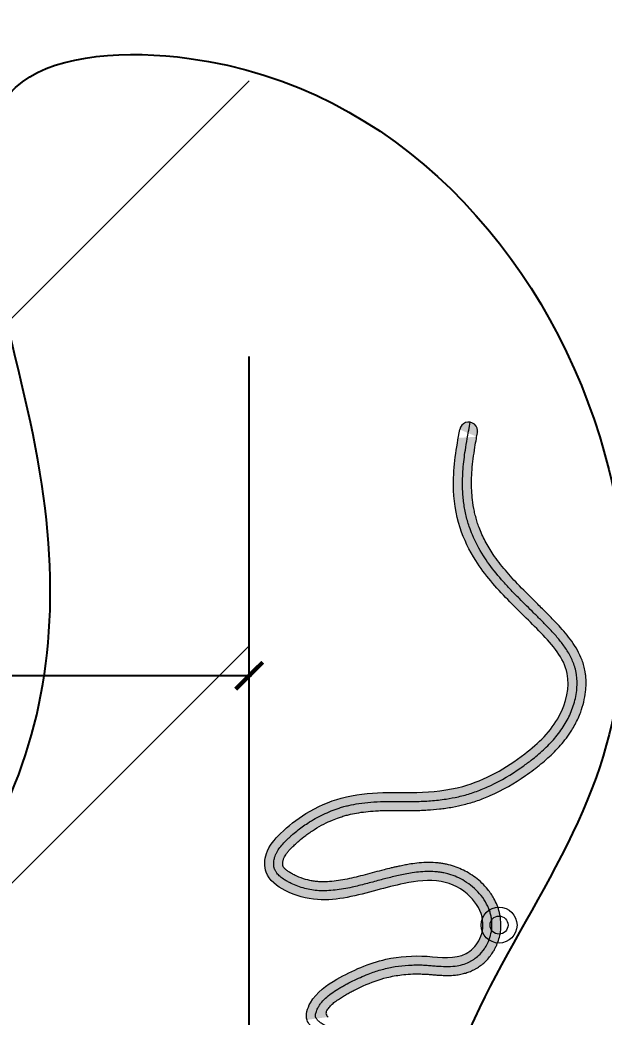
# Model space of a CAD drawing. Header units: millimetres. Extents: x 1464389 to 1998638, y -29162 to 256806.
# Drawn here: x 1719211 to 1719860, y 204309 to 205418 of the extents above; entities that cross this region are included whole.
import ezdxf

# ---------------------------------------------------------------- set-up
doc = ezdxf.new("R2010")
doc.units = ezdxf.units.MM
doc.header["$LTSCALE"] = 15
doc.header["$PDMODE"] = 35
doc.linetypes.add('HIDDEN', pattern=[9.525, 6.35, -3.175])
doc.layers.get('0').update_dxf_attribs({"lineweight": 5})
doc.layers.add('COLUMN', color=14, linetype='Continuous')
doc.layers.add('S-beamline-7', color=8, linetype='HIDDEN')
doc.layers.add('Furnitures', color=7, linetype='Continuous', lineweight=25, true_color=0x753b00)
doc.layers.add('Hatch', color=252, linetype='Continuous', lineweight=15)
doc.styles.add('ARIAL', font='arial.ttf')
doc.dimstyles.new('SC-25', dxfattribs={"dimtxt": 60, "dimasz": 30, "dimexe": 0, "dimexo": 0, "dimgap": 25, "dimtad": 0, "dimdec": 0, "dimzin": 0, "dimdsep": 46, "dimtxsty": 'ARIAL', "dimblk": 'ARCHTICK', "dimcen": 0.09, "dimdle": 3, "dimclrd": 251, "dimclre": 251, "dimclrt": 1, "dimadec": 0, "dimazin": 0, "dimtfac": 1, "dimtdec": 0, "dimtofl": 0, "dimtmove": 0, "dimatfit": 2, "dimfxl": 100, "dimtolj": 1, "dimtzin": 0, "dimarcsym": 0})

# ---------------------------------------------------------------- blocks, each defined once
blk = doc.blocks.new('3rd floor beam')
at = {"layer": 'S-beamline-7', "color": 9, "ltscale": 10, "true_color": 0xc7c8ca}
blk.add_lwpolyline([(2193934.3, 738497.1), (2193934.3, 747960.7)], dxfattribs=at)
blk = doc.blocks.new('_ArchTick')
at = {"color": 0, "linetype": 'ByBlock', "const_width": 0.15}
blk.add_lwpolyline([(-0.5, -0.5), (0.5, 0.5)], dxfattribs=at)
blk = doc.blocks.new('*D1187')
at = {"color": 251, "lineweight": -2, "ltscale": 0.25, "transparency": 16777216}
for p, q in [((1718696.9, 204688.4), (1718991.4, 204688.4)), ((1719468.3, 204688.4), (1719173.9, 204688.4))]:
    blk.add_line(p, q, dxfattribs=at)
at = {"layer": 'Defpoints', "color": 0, "ltscale": 0.25, "transparency": 16777216}
for p in [(1718699.9, 204688.4), (1719465.3, 204688.4), (1719465.3, 204688.4)]:
    blk.add_point(p, dxfattribs=at)
at = {"color": 251, "lineweight": -2, "ltscale": 0.25, "transparency": 16777216, "xscale": 30, "yscale": 30, "zscale": 30, "rotation": 180}
blk.add_blockref('_ArchTick', (1718699.9, 204688.4), dxfattribs=at)
at = {"color": 251, "lineweight": -2, "ltscale": 0.25, "transparency": 16777216, "xscale": 30, "yscale": 30, "zscale": 30}
blk.add_blockref('_ArchTick', (1719465.3, 204688.4), dxfattribs=at)
at = {"color": 1, "ltscale": 0.25, "transparency": 16777216, "insert": (1719082.6, 204688.4), "char_height": 60, "attachment_point": 5, "style": 'ARIAL'}
blk.add_mtext('\\A1;765', dxfattribs=at)

msp = doc.modelspace()

# ---------------------------------------------------------------- hatches: boundary and pattern name
at = {"true_color": 0x636466}
h = msp.add_hatch(dxfattribs=at)
h.set_pattern_fill('ANSI31', color=251, scale=140)
h.set_pattern_definition([(45, (845976.2, -70323.26), (-314.30896, 314.30896), [])])
h.paths.add_polyline_path([(1717934.5, 203133.9), (1719465.3, 203133.9), (1719465.3, 209351.7), (1717934.5, 209351.7)])
h.paths.add_polyline_path([(1722374.3, 209351.7), (1720065.3, 209351.7), (1720065.3, 203133.9), (1722374.3, 203133.9)])
h = msp.add_hatch(color=30)
h.dxf.hatch_style = 1
h.set_gradient(color1=(242, 103, 34), color2=(255, 255, 0), name='INVCYLINDER')
edge = h.paths.add_edge_path()
edge.add_spline(control_points=[(1719699.5, 204962.3), (1719695.7, 204942), (1719689.7, 204905.4), (1719696.9, 204854.7), (1719718.3, 204810.9), (1719751.5, 204773.1), (1719790, 204737), (1719826.8, 204695), (1719812.7, 204637.6), (1719767.9, 204595.2), (1719712.4, 204563.4), (1719656.2, 204557.7), (1719611.1, 204559.2), (1719568.4, 204555), (1719529.5, 204537.5), (1719501.6, 204515.8), (1719482.8, 204493.9), (1719481.3, 204465.3), (1719507.5, 204445.9), (1719550.7, 204434.4), (1719596.1, 204446.9), (1719640.5, 204458.6), (1719677.7, 204463.8), (1719711.5, 204446.6), (1719727.9, 204419.1), (1719723.2, 204393.4), (1719701.2, 204371.4), (1719661.6, 204378.2), (1719612.9, 204374.9), (1719567.9, 204355.4), (1719540.6, 204336.7), (1719533.7, 204324.8)], knot_values=[687.003104, 687.003104, 687.003104, 687.003104, 749.051582, 797.429048, 837.730144, 893.818332, 946.145025, 999.79306, 1047.811707, 1104.933694, 1182.648699, 1234.29397, 1271.967944, 1318.581162, 1361.506881, 1397.531522, 1424.798607, 1445.520522, 1474.909615, 1512.276631, 1578.931822, 1610.142361, 1651.519542, 1687.853357, 1717.227711, 1740.938104, 1760.782904, 1803.903539, 1850.022716, 1908.846369, 1947.922346, 1947.922346, 1947.922346, 1947.922346], degree=3, periodic=0)
edge.add_line((1719533.7, 204324.8), (1719551.5, 204315.7))
edge.add_spline(control_points=[(1719551.5, 204315.7), (1719551.7, 204316), (1719551.8, 204316.2), (1719552.4, 204317.1), (1719552.9, 204317.7), (1719554.3, 204319.6), (1719555.4, 204320.8), (1719557.8, 204323.2), (1719559.2, 204324.4), (1719562.3, 204326.8), (1719564, 204327.9), (1719567.2, 204330), (1719568.6, 204330.9), (1719571.5, 204332.7), (1719573, 204333.5), (1719575.9, 204335.2), (1719577.3, 204336), (1719580.3, 204337.5), (1719581.7, 204338.3), (1719586.2, 204340.6), (1719589.1, 204342), (1719600.9, 204347.3), (1719609.7, 204350.4), (1719621.2, 204353.3), (1719623.9, 204353.9), (1719629.3, 204354.9), (1719632, 204355.3), (1719641.3, 204356.4), (1719648, 204356.8), (1719656.8, 204356.6), (1719658.5, 204356.5), (1719661.6, 204356.4), (1719662.9, 204356.3), (1719665.6, 204356.1), (1719667, 204356), (1719670, 204355.7), (1719671.5, 204355.6), (1719674.5, 204355.4), (1719676.1, 204355.3), (1719680, 204355.1), (1719682.3, 204355), (1719687.1, 204355), (1719689.6, 204355), (1719693.9, 204355.3), (1719695.8, 204355.5), (1719699.6, 204356.1), (1719701.6, 204356.5), (1719705.2, 204357.4), (1719706.9, 204357.9), (1719710.4, 204359.1), (1719712.1, 204359.8), (1719714.7, 204361.1), (1719715.5, 204361.5), (1719717.3, 204362.5), (1719718.2, 204363), (1719719.9, 204364.1), (1719720.7, 204364.6), (1719723.1, 204366.3), (1719724.6, 204367.5), (1719727.7, 204370.2), (1719729.2, 204371.7), (1719732, 204374.8), (1719733.3, 204376.5), (1719735.4, 204379.5), (1719736.3, 204380.7), (1719737.7, 204383.1), (1719738.3, 204384.2), (1719739.5, 204386.5), (1719740, 204387.6), (1719741.5, 204391), (1719742.3, 204393.3), (1719743.7, 204398), (1719744.2, 204400.4), (1719745.3, 204407.7), (1719745.4, 204412.6), (1719744.8, 204418.8), (1719744.6, 204420.1), (1719744.1, 204422.7), (1719743.9, 204423.9), (1719742.9, 204427.9), (1719742, 204430.6), (1719739.9, 204435.8), (1719738.7, 204438.2), (1719735.4, 204444.1), (1719733.1, 204447.5), (1719728.6, 204453.1), (1719726.4, 204455.4), (1719721.8, 204459.9), (1719719.4, 204461.9), (1719714.4, 204465.7), (1719711.8, 204467.4), (1719704.2, 204471.9), (1719699, 204474.3), (1719690.6, 204477.2), (1719687.7, 204478), (1719683.3, 204478.9), (1719681.9, 204479.2), (1719679.2, 204479.7), (1719677.8, 204479.8), (1719675.1, 204480.2), (1719673.8, 204480.3), (1719668.9, 204480.6), (1719665.3, 204480.7), (1719658.5, 204480.5), (1719655.1, 204480.2), (1719648.8, 204479.5), (1719645.9, 204479.1), (1719641.2, 204478.3), (1719639.4, 204478), (1719635.6, 204477.2), (1719633.6, 204476.8), (1719630.2, 204476.1), (1719628.8, 204475.8), (1719626.1, 204475.2), (1719624.7, 204474.9), (1719620.6, 204473.9), (1719618, 204473.2), (1719611.7, 204471.6), (1719608.2, 204470.7), (1719601.2, 204468.9), (1719597.7, 204467.9), (1719590.9, 204466.1), (1719587.5, 204465.2), (1719580.8, 204463.6), (1719577.5, 204462.8), (1719571, 204461.5), (1719567.8, 204460.9), (1719561.3, 204459.9), (1719558, 204459.6), (1719551.6, 204459.1), (1719548.5, 204459), (1719543.8, 204459.2), (1719542.1, 204459.3), (1719538.7, 204459.6), (1719537, 204459.9), (1719533.7, 204460.4), (1719532.1, 204460.8), (1719527.2, 204462), (1719523.9, 204463.1), (1719519.6, 204464.8), (1719518.5, 204465.3), (1719516.7, 204466.1), (1719516, 204466.5), (1719514.6, 204467.2), (1719514, 204467.6), (1719512, 204468.7), (1719510.7, 204469.4), (1719508.4, 204470.9), (1719507.4, 204471.7), (1719506.1, 204472.8), (1719505.7, 204473.1), (1719504.9, 204473.9), (1719504.6, 204474.2), (1719503.8, 204475.1), (1719503.5, 204475.6), (1719503.2, 204476.1), (1719503.1, 204476.2), (1719503.1, 204476.4), (1719503, 204476.5), (1719503, 204476.6), (1719503, 204476.7), (1719502.9, 204476.8), (1719502.9, 204476.8), (1719502.9, 204477), (1719502.9, 204477), (1719502.8, 204477.2), (1719502.8, 204477.4), (1719502.7, 204477.9), (1719502.7, 204478.3), (1719502.6, 204479.1), (1719502.6, 204479.5), (1719502.7, 204480.4), (1719502.7, 204480.8), (1719502.8, 204481.6), (1719502.9, 204482), (1719503.1, 204482.9), (1719503.2, 204483.4), (1719503.6, 204484.4), (1719503.7, 204484.8), (1719504.1, 204485.8), (1719504.4, 204486.3), (1719505, 204487.6), (1719505.5, 204488.4), (1719506.6, 204490), (1719507.2, 204490.9), (1719508.6, 204492.7), (1719509.4, 204493.6), (1719511.1, 204495.5), (1719512.1, 204496.5), (1719513.7, 204498.1), (1719514.3, 204498.7), (1719515.5, 204499.9), (1719516.1, 204500.5), (1719518, 204502.2), (1719519.2, 204503.3), (1719523, 204506.6), (1719525.6, 204508.7), (1719531.4, 204513.1), (1719534.7, 204515.3), (1719541.5, 204519.6), (1719544.9, 204521.6), (1719551.5, 204525), (1719554.7, 204526.4), (1719560.4, 204528.8), (1719563, 204529.8), (1719567.4, 204531.3), (1719569.2, 204531.9), (1719572.5, 204532.9), (1719574.1, 204533.3), (1719578.6, 204534.5), (1719581.5, 204535.1), (1719591.4, 204536.8), (1719598.5, 204537.6), (1719608, 204538.2), (1719610.3, 204538.3), (1719614.6, 204538.4), (1719616.6, 204538.4), (1719620.6, 204538.5), (1719622.6, 204538.5), (1719628.7, 204538.5), (1719632.9, 204538.5), (1719641.4, 204538.5), (1719645.7, 204538.5), (1719652.3, 204538.6), (1719654.6, 204538.6), (1719659, 204538.8), (1719661.2, 204538.9), (1719667.9, 204539.3), (1719672.3, 204539.7), (1719681.7, 204540.7), (1719686.6, 204541.4), (1719695.8, 204543.1), (1719700.1, 204544), (1719706.9, 204545.7), (1719709.4, 204546.4), (1719714.3, 204547.9), (1719716.7, 204548.6), (1719724, 204551.2), (1719728.7, 204553), (1719747.2, 204561.2), (1719760.2, 204568.8), (1719775.6, 204579.5), (1719778.8, 204581.8), (1719783.2, 204585.1), (1719784.5, 204586.1), (1719787.1, 204588.2), (1719788.4, 204589.2), (1719792.3, 204592.4), (1719794.9, 204594.6), (1719802.3, 204601.2), (1719807, 204605.9), (1719816, 204616.1), (1719820.2, 204621.7), (1719825.2, 204629.8), (1719826.4, 204631.9), (1719830, 204638.6), (1719832.1, 204643.2), (1719835.2, 204651.6), (1719836.3, 204655.3), (1719838.2, 204662.8), (1719838.9, 204666.7), (1719839.7, 204673.5), (1719839.9, 204676.5), (1719840, 204682.5), (1719839.8, 204685.5), (1719839.3, 204690), (1719839.1, 204691.4), (1719838.7, 204694), (1719838.4, 204695.1), (1719838, 204697.3), (1719837.7, 204698.4), (1719837.1, 204700.5), (1719836.8, 204701.5), (1719835.8, 204704.7), (1719835, 204706.7), (1719832.6, 204712.4), (1719830.7, 204716), (1719826.7, 204722.8), (1719824.5, 204726), (1719819.9, 204732.1), (1719817.6, 204735), (1719812.8, 204740.6), (1719810.4, 204743.2), (1719807.1, 204746.8), (1719806.1, 204747.8), (1719804.3, 204749.7), (1719803.3, 204750.7), (1719800.5, 204753.6), (1719798.7, 204755.5), (1719793.2, 204761), (1719789.7, 204764.5), (1719779.1, 204774.9), (1719772.3, 204781.7), (1719760.3, 204794.1), (1719755, 204799.8), (1719745.3, 204811.5), (1719740.7, 204817.4), (1719735, 204825.8), (1719733.5, 204828.3), (1719730.5, 204833.1), (1719729.1, 204835.6), (1719725.2, 204843.1), (1719722.9, 204848.2), (1719720.2, 204855.4), (1719719.5, 204857.4), (1719718.2, 204861.3), (1719717.7, 204863.3), (1719716.6, 204867.4), (1719716.1, 204869.4), (1719714.8, 204875.6), (1719714.1, 204879.9), (1719713.2, 204887.5), (1719712.9, 204891), (1719712.5, 204898.2), (1719712.5, 204902), (1719712.6, 204909.6), (1719712.8, 204913.5), (1719713.8, 204925.6), (1719714.9, 204934), (1719716.8, 204945.7), (1719717.4, 204948.9), (1719718.3, 204954.3), (1719718.8, 204956.5), (1719719.2, 204958.7)], knot_values=[688.637592, 688.637592, 688.637592, 688.637592, 690.093393, 690.093393, 693.765054, 693.765054, 701.213657, 701.213657, 708.965816, 708.965816, 716.717974, 716.717974, 722.628302, 722.628302, 727.994688, 727.994688, 733.361074, 733.361074, 738.72746, 738.72746, 749.460232, 749.460232, 781.058169, 781.058169, 790.653713, 790.653713, 800.249257, 800.249257, 823.322745, 823.322745, 829.070997, 829.070997, 833.261832, 833.261832, 837.452667, 837.452667, 841.643503, 841.643503, 845.834338, 845.834338, 851.591812, 851.591812, 857.349285, 857.349285, 861.501433, 861.501433, 865.65358, 865.65358, 869.186401, 869.186401, 872.719222, 872.719222, 874.580397, 874.580397, 876.441572, 876.441572, 878.302748, 878.302748, 882.025099, 882.025099, 886.027625, 886.027625, 890.030152, 890.030152, 892.948328, 892.948328, 895.302003, 895.302003, 897.655679, 897.655679, 902.363029, 902.363029, 907.070379, 907.070379, 916.485079, 916.485079, 919.004339, 919.004339, 921.523599, 921.523599, 927.106244, 927.106244, 932.68889, 932.68889, 941.175268, 941.175268, 948.111887, 948.111887, 955.048506, 955.048506, 961.985125, 961.985125, 974.866178, 974.866178, 981.877233, 981.877233, 985.030446, 985.030446, 988.183659, 988.183659, 991.336871, 991.336871, 999.801725, 999.801725, 1008.266579, 1008.266579, 1015.920717, 1015.920717, 1020.851509, 1020.851509, 1026.584148, 1026.584148, 1030.579596, 1030.579596, 1034.575045, 1034.575045, 1042.565941, 1042.565941, 1053.281294, 1053.281294, 1063.999935, 1063.999935, 1074.718576, 1074.718576, 1085.437218, 1085.437218, 1096.155859, 1096.155859, 1107.662694, 1107.662694, 1119.169529, 1119.169529, 1125.711789, 1125.711789, 1132.25405, 1132.25405, 1138.79631, 1138.79631, 1151.880831, 1151.880831, 1156.288886, 1156.288886, 1159.117241, 1159.117241, 1161.945596, 1161.945596, 1167.602307, 1167.602307, 1173.259018, 1173.259018, 1176.371179, 1176.371179, 1179.483339, 1179.483339, 1185.151688, 1185.151688, 1187.328797, 1187.328797, 1189.123605, 1189.123605, 1190.315157, 1190.315157, 1191.331206, 1191.331206, 1192.347255, 1192.347255, 1194.379354, 1194.379354, 1197.66932, 1197.66932, 1200.959286, 1200.959286, 1203.655903, 1203.655903, 1206.35252, 1206.35252, 1209.611077, 1209.611077, 1212.869633, 1212.869633, 1216.12819, 1216.12819, 1220.976618, 1220.976618, 1225.825045, 1225.825045, 1230.673473, 1230.673473, 1235.741762, 1235.741762, 1238.607488, 1238.607488, 1241.473213, 1241.473213, 1247.179156, 1247.179156, 1258.591041, 1258.591041, 1272.223028, 1272.223028, 1285.855015, 1285.855015, 1297.632511, 1297.632511, 1307.23778, 1307.23778, 1313.79427, 1313.79427, 1319.434344, 1319.434344, 1329.937676, 1329.937676, 1353.527847, 1353.527847, 1360.963217, 1360.963217, 1367.261924, 1367.261924, 1373.560632, 1373.560632, 1386.158047, 1386.158047, 1398.755462, 1398.755462, 1404.985596, 1404.985596, 1411.215731, 1411.215731, 1423.478147, 1423.478147, 1437.02362, 1437.02362, 1448.809331, 1448.809331, 1455.637401, 1455.637401, 1462.465472, 1462.465472, 1476.121612, 1476.121612, 1516.918355, 1516.918355, 1527.696931, 1527.696931, 1532.266652, 1532.266652, 1536.836373, 1536.836373, 1545.975815, 1545.975815, 1563.429856, 1563.429856, 1580.883896, 1580.883896, 1586.889691, 1586.889691, 1598.901282, 1598.901282, 1607.920519, 1607.920519, 1616.939756, 1616.939756, 1623.635222, 1623.635222, 1630.330687, 1630.330687, 1633.577675, 1633.577675, 1636.006857, 1636.006857, 1638.436038, 1638.436038, 1640.865219, 1640.865219, 1645.723582, 1645.723582, 1655.177743, 1655.177743, 1664.631904, 1664.631904, 1674.086065, 1674.086065, 1683.540226, 1683.540226, 1687.326502, 1687.326502, 1691.112779, 1691.112779, 1698.685333, 1698.685333, 1713.497538, 1713.497538, 1743.327559, 1743.327559, 1767.755236, 1767.755236, 1792.182913, 1792.182913, 1801.800059, 1801.800059, 1811.417204, 1811.417204, 1830.651496, 1830.651496, 1837.913884, 1837.913884, 1845.176273, 1845.176273, 1852.438661, 1852.438661, 1866.963439, 1866.963439, 1878.656905, 1878.656905, 1891.393126, 1891.393126, 1904.129347, 1904.129347, 1931.135925, 1931.135925, 1941.114773, 1941.114773, 1947.922294, 1947.922294, 1947.922294, 1947.922294], degree=3, periodic=0)
edge.add_line((1719718.4, 204954.3), (1719697.8, 204953))
h = msp.add_hatch(color=30)
h.dxf.hatch_style = 1
h.set_gradient(color1=(242, 103, 34), color2=(255, 255, 0), name='INVCYLINDER')
h.paths.add_polyline_path([(1719699.5, 204962.3), (1719718.3, 204954.3, 1.198973)])
h = msp.add_hatch(color=30)
h.dxf.hatch_style = 1
h.set_gradient(color1=(242, 103, 34), color2=(255, 255, 0), name='INVCYLINDER')
edge = h.paths.add_edge_path()
edge.add_spline(control_points=[(1719533.7, 204324.8), (1719533.6, 204324.7), (1719530.2, 204318.7), (1719527.7, 204311.6), (1719529.6, 204305.6)], knot_values=[667.450026, 667.450026, 667.450026, 667.450026, 667.902123, 687.003104, 687.003104, 687.003104, 687.003104], degree=3, periodic=0)
edge.add_line((1719529.6, 204305.6), (1719553.3, 204308.7))
edge.add_arc((1719555.7, 204313), 5, 147.9436, 241.0141, ccw=False)
edge.add_line((1719551.5, 204315.7), (1719533.7, 204324.8))
at = {"layer": 'Hatch', "true_color": 0xfecc66}
h = msp.add_hatch(color=31, dxfattribs=at)
h.dxf.hatch_style = 1
edge = h.paths.add_edge_path()
edge.add_spline(control_points=[(1717784.5, 209351.7), (1717669.4, 209341.2), (1717278.1, 209305.4), (1717335.4, 208611.8), (1717552.2, 208040.4), (1716883, 207515.2), (1717539.7, 207009.9), (1717462.8, 206465), (1717367.3, 206038.4), (1717031.8, 205468.7), (1717842.1, 204828.4), (1716755.4, 204004.6), (1717538.5, 203727), (1717130.3, 203142.5), (1717482.2, 203116.6), (1717456.6, 202846.4)], knot_values=[0, 0, 0, 0, 316.120285, 1074.706264, 1494.888265, 2119.552757, 2909.567635, 3223.606695, 3715.364925, 4269.840778, 4938.475604, 6018.576566, 6428.641206, 6800.353058, 7021.69195, 7021.69195, 7021.69195, 7021.69195], degree=3, periodic=0)
edge.add_arc((1717904.9, 202971.1), 465.3, 195.545, 220.8353)
edge.add_spline(control_points=[(1717552.8, 202666.9), (1717602.9, 202618.6), (1717769.5, 202528.6), (1718073.4, 202727.8), (1718508.7, 202690.6), (1718900.2, 202485.2), (1719447, 202486.9), (1719824, 202678.9), (1720174.3, 203033.9)], knot_values=[0, 0, 0, 0, 190.686197, 562.960957, 982.825521, 1412.563486, 1925.747421, 2407.547523, 2407.547523, 2407.547523, 2407.547523], degree=3, periodic=0)
edge.add_line((1720174.3, 203033.9), (1719465.3, 203033.9))
edge.add_line((1719465.3, 203033.9), (1717784.5, 203033.9))
edge.add_line((1717784.5, 203033.9), (1717784.5, 209351.7))

# ---------------------------------------------------------------- linework, layer by layer
at = {"color": 32, "true_color": 0xcd6928}
for radius in [20, 10]:
    msp.add_circle((1719743.1, 204411), radius, dxfattribs=at)
for centre, radius, start, end in [((1719709.3, 204960.5), 10, 349.4798, 169.481), ((1719555.7, 204313), 5, 147.9436, 241.0141)]:
    msp.add_arc(centre, radius, start, end, dxfattribs=at)
for points, knots in [([(1719662.4, 203890.9), (1719665.7, 203906.1), (1719670.8, 203929.7), (1719671.7, 203966.2), (1719661.4, 203995.5), (1719646, 204022.9), (1719638.8, 204048.4), (1719637.3, 204082.4), (1719648.9, 204119.7), (1719681.4, 204149.1), (1719717.2, 204166.8), (1719751.8, 204173.5), (1719777.4, 204200.6), (1719759.5, 204235.4), (1719729.5, 204263.8), (1719686.8, 204274.1), (1719640.7, 204273.5), (1719596.7, 204274.7), (1719557.4, 204283.8), (1719535.9, 204294.7), (1719526.8, 204308.9), (1719534.9, 204332.9), (1719567.7, 204355.3), (1719612.9, 204374.9), (1719661.6, 204378.2), (1719701.2, 204371.4), (1719723.2, 204393.4), (1719727.9, 204419.1), (1719711.5, 204446.6), (1719677.7, 204463.8), (1719640.5, 204458.6), (1719596.1, 204446.9), (1719550.7, 204434.4), (1719507.5, 204445.9), (1719481.3, 204465.3), (1719482.8, 204493.9), (1719501.6, 204515.8), (1719529.5, 204537.5), (1719568.4, 204555), (1719611.1, 204559.2), (1719656.2, 204557.7), (1719712.4, 204563.4), (1719767.9, 204595.2), (1719812.7, 204637.6), (1719826.8, 204695), (1719790, 204737), (1719751.5, 204773.1), (1719718.3, 204810.9), (1719696.9, 204854.7), (1719689.7, 204905.4), (1719695.7, 204942), (1719699.5, 204962.3)], [0, 0, 0, 0, 46.529459, 72.502724, 108.290929, 137.896934, 166.897504, 186.497507, 239.882454, 276.481342, 315.230397, 358.458542, 381.763043, 413.584829, 458.559557, 506.883007, 539.200526, 597.689093, 637.682957, 660.414209, 667.027872, 686.551007, 726.079081, 784.902734, 831.021911, 874.142546, 893.987346, 917.69774, 947.072094, 983.405908, 1024.783089, 1055.993628, 1122.648819, 1160.015835, 1189.404928, 1210.126843, 1237.393928, 1273.418569, 1316.344288, 1362.957506, 1400.631481, 1452.276751, 1529.991756, 1587.113743, 1635.13239, 1688.780425, 1741.107118, 1797.195306, 1837.496402, 1885.873868, 1947.922346, 1947.922346, 1947.922346, 1947.922346]), ([(1719670, 203879), (1719673.1, 203893.1), (1719674.1, 203897.5), (1719676.1, 203907.1), (1719677.1, 203912.3), (1719678.6, 203921.4), (1719679.2, 203925.3), (1719680, 203931.7), (1719680.3, 203934.3), (1719680.7, 203939.5), (1719680.9, 203942.1), (1719681.2, 203950), (1719681.1, 203955.4), (1719680.4, 203962.7), (1719680.2, 203964.6), (1719679.6, 203968.3), (1719679.3, 203970.2), (1719678.1, 203975.7), (1719677.1, 203979.3), (1719675, 203986), (1719673.9, 203989.1), (1719671.5, 203995), (1719670.3, 203997.9), (1719668, 204002.8), (1719667, 204004.9), (1719665, 204008.9), (1719664, 204010.9), (1719661.9, 204015.2), (1719660.7, 204017.6), (1719658.5, 204022.1), (1719657.5, 204024.4), (1719656.2, 204027.5), (1719655.8, 204028.4), (1719655.1, 204030.3), (1719654.7, 204031.2), (1719653.7, 204034), (1719653.1, 204035.9), (1719651.4, 204041.7), (1719650.5, 204045.5), (1719649.1, 204053.4), (1719648.6, 204057.4), (1719648.2, 204065.4), (1719648.3, 204069.4), (1719649, 204077.5), (1719649.6, 204081.5), (1719651.7, 204091.6), (1719653.7, 204097.7), (1719657.3, 204105.7), (1719658.5, 204107.9), (1719660.6, 204111.7), (1719661.5, 204113.2), (1719663.4, 204116), (1719664.3, 204117.2), (1719666.1, 204119.6), (1719667.1, 204120.8), (1719670, 204124.2), (1719672.2, 204126.5), (1719677.4, 204131.4), (1719680.6, 204134), (1719686, 204138), (1719688.2, 204139.5), (1719692.6, 204142.4), (1719694.8, 204143.7), (1719701.7, 204147.6), (1719706.4, 204149.9), (1719714, 204153.1), (1719716.7, 204154.1), (1719722.2, 204156), (1719725, 204156.9), (1719730.8, 204158.7), (1719733.8, 204159.6), (1719739.9, 204161.6), (1719743, 204162.6), (1719749.2, 204165.2), (1719752.4, 204166.6), (1719757.8, 204169.6), (1719759.9, 204171), (1719764.3, 204174), (1719766.5, 204175.7), (1719770.6, 204179.6), (1719772.5, 204181.6), (1719775.6, 204185.7), (1719776.8, 204187.5), (1719778.9, 204191.5), (1719779.8, 204193.7), (1719780.6, 204196.5), (1719780.7, 204197.1), (1719781, 204198.3), (1719781.1, 204198.9), (1719781.3, 204200.7), (1719781.4, 204201.9), (1719781.5, 204205.2), (1719781.3, 204207.3), (1719780.6, 204211.4), (1719780.1, 204213.4), (1719778.9, 204217.2), (1719778.2, 204219.1), (1719776.1, 204223.7), (1719774.7, 204226.4), (1719772.3, 204230.3), (1719771.5, 204231.6), (1719769.8, 204234.2), (1719769, 204235.4), (1719767.2, 204237.9), (1719766.3, 204239.1), (1719763.6, 204242.7), (1719761.7, 204245), (1719755.9, 204251.5), (1719751.7, 204255.5), (1719742.8, 204262.7), (1719738, 204265.9), (1719727.9, 204271.4), (1719722.7, 204273.7), (1719711.9, 204277.5), (1719706.3, 204279), (1719695.2, 204281.3), (1719689.6, 204282.2), (1719682.1, 204282.9), (1719680.2, 204283.1), (1719676.4, 204283.3), (1719674.6, 204283.4), (1719669, 204283.7), (1719665.4, 204283.7), (1719658.2, 204283.8), (1719654.6, 204283.8), (1719649.3, 204283.8), (1719647.5, 204283.8), (1719643.8, 204283.8), (1719641.9, 204283.8), (1719636.4, 204283.9), (1719632.8, 204283.9), (1719621.8, 204284.3), (1719614.6, 204284.7), (1719603.2, 204285.7), (1719599, 204286.2), (1719591.7, 204287.2), (1719588.6, 204287.6), (1719582.5, 204288.7), (1719579.5, 204289.3), (1719570.6, 204291.4), (1719564.7, 204293.1), (1719558, 204295.6), (1719557, 204296), (1719554, 204297.2), (1719552.1, 204298.1), (1719548.5, 204299.8), (1719546.9, 204300.8), (1719544.3, 204302.5), (1719543.3, 204303.4), (1719542, 204304.6), (1719541.6, 204305), (1719541, 204305.7), (1719540.7, 204306.1), (1719540.1, 204306.9), (1719539.9, 204307.2), (1719539.5, 204307.8), (1719539.4, 204308), (1719539.3, 204308.3), (1719539.3, 204308.4), (1719539.2, 204308.5), (1719539.2, 204308.6), (1719539.1, 204308.8), (1719539.1, 204309), (1719539, 204309.5), (1719538.9, 204309.9), (1719539, 204310.8), (1719539, 204311.4), (1719539.2, 204312.6), (1719539.4, 204313.2), (1719539.9, 204314.6), (1719540.1, 204315.4), (1719540.8, 204317), (1719541.2, 204317.8), (1719542, 204319.3), (1719542.3, 204319.8), (1719543, 204321), (1719543.3, 204321.5), (1719544.4, 204323.1), (1719545.2, 204324.2), (1719547.7, 204327.2), (1719549.6, 204329.1), (1719553.7, 204332.8), (1719555.9, 204334.5), (1719560.7, 204337.8), (1719563.3, 204339.4), (1719567.3, 204341.8), (1719568.7, 204342.6), (1719571.4, 204344.1), (1719572.8, 204344.9), (1719576.9, 204347.1), (1719579.7, 204348.5), (1719588.2, 204352.6), (1719593.9, 204355.1), (1719604.2, 204358.9), (1719608.7, 204360.4), (1719615.7, 204362.3), (1719618.1, 204362.9), (1719622.9, 204363.9), (1719625.3, 204364.4), (1719632.6, 204365.5), (1719637.5, 204366.1), (1719645.1, 204366.5), (1719647.7, 204366.6), (1719652.2, 204366.7), (1719654.1, 204366.7), (1719658, 204366.6), (1719660, 204366.5), (1719662.9, 204366.3), (1719663.9, 204366.2), (1719665.8, 204366.1), (1719666.7, 204366), (1719669.7, 204365.8), (1719671.7, 204365.6), (1719677, 204365.2), (1719680.4, 204365), (1719687.3, 204364.9), (1719690.9, 204365), (1719697.1, 204365.8), (1719699.7, 204366.3), (1719705, 204367.7), (1719707.6, 204368.7), (1719711.1, 204370.5), (1719712, 204371), (1719713.8, 204372), (1719714.6, 204372.6), (1719717.1, 204374.3), (1719718.7, 204375.6), (1719722.7, 204379.3), (1719725, 204381.9), (1719727.7, 204385.9), (1719728.5, 204387.2), (1719730.8, 204391.2), (1719732, 204394.1), (1719733.9, 204400.1), (1719734.6, 204403.1), (1719735.2, 204408.5), (1719735.3, 204410.9), (1719735.1, 204414.6), (1719735, 204416.1), (1719734.6, 204419), (1719734.4, 204420.6), (1719733.7, 204423.6), (1719733.2, 204425.1), (1719731.5, 204430.2), (1719729.9, 204433.6), (1719726.1, 204440.1), (1719723.9, 204443.1), (1719719.1, 204448.7), (1719716.5, 204451.3), (1719710.9, 204456), (1719707.9, 204458.1), (1719699.4, 204463.3), (1719693.5, 204465.8), (1719685.6, 204468.2), (1719683.7, 204468.6), (1719680.5, 204469.3), (1719679.1, 204469.5), (1719676.4, 204469.9), (1719675, 204470.1), (1719670.9, 204470.5), (1719668.2, 204470.6), (1719659.1, 204470.6), (1719652.8, 204470), (1719644, 204468.7), (1719641.3, 204468.2), (1719636.2, 204467.2), (1719633.8, 204466.7), (1719629.1, 204465.6), (1719626.7, 204465.1), (1719619.7, 204463.4), (1719615, 204462.2), (1719607.9, 204460.3), (1719605.3, 204459.6), (1719600.1, 204458.2), (1719597.6, 204457.5), (1719589.9, 204455.5), (1719584.8, 204454.2), (1719573.4, 204451.7), (1719567.1, 204450.6), (1719554.7, 204449.2), (1719548.7, 204448.9), (1719540.2, 204449.4), (1719537.5, 204449.7), (1719532.3, 204450.5), (1719529.7, 204451), (1719522, 204453.1), (1719516.9, 204454.9), (1719510.7, 204458), (1719509.4, 204458.6), (1719507, 204460), (1719505.8, 204460.7), (1719502.9, 204462.5), (1719501.3, 204463.7), (1719498.4, 204466.2), (1719497.2, 204467.4), (1719495.5, 204469.6), (1719494.9, 204470.5), (1719494.2, 204471.8), (1719493.9, 204472.3), (1719493.6, 204473), (1719493.5, 204473.3), (1719493.3, 204474), (1719493.2, 204474.4), (1719492.9, 204475.4), (1719492.8, 204476.2), (1719492.6, 204478.4), (1719492.6, 204479.9), (1719492.9, 204483), (1719493.2, 204484.6), (1719493.9, 204487.1), (1719494.2, 204488.1), (1719495, 204490), (1719495.5, 204490.9), (1719497, 204493.7), (1719498.1, 204495.4), (1719500.8, 204499), (1719502.3, 204500.7), (1719504.9, 204503.5), (1719505.9, 204504.5), (1719507.9, 204506.4), (1719508.8, 204507.3), (1719510.6, 204509), (1719511.6, 204509.9), (1719514.4, 204512.4), (1719516.3, 204514), (1719522.2, 204518.8), (1719526.3, 204521.7), (1719535.9, 204528), (1719541.6, 204531.2), (1719553.3, 204536.8), (1719559.3, 204539.3), (1719567.2, 204541.8), (1719569, 204542.3), (1719572.5, 204543.3), (1719574.3, 204543.7), (1719579.8, 204545), (1719583.5, 204545.6), (1719591.6, 204546.9), (1719596, 204547.3), (1719605.2, 204548.1), (1719610, 204548.3), (1719619.7, 204548.5), (1719624.6, 204548.5), (1719633.5, 204548.5), (1719637.5, 204548.5), (1719644.4, 204548.5), (1719647.2, 204548.5), (1719652.9, 204548.6), (1719655.7, 204548.7), (1719661.4, 204548.9), (1719664.2, 204549.1), (1719672.8, 204549.7), (1719678.5, 204550.4), (1719688.8, 204551.9), (1719693.4, 204552.8), (1719700.4, 204554.4), (1719702.9, 204555), (1719710.3, 204557), (1719715.1, 204558.6), (1719724.6, 204562.2), (1719729.3, 204564.2), (1719745.6, 204571.9), (1719756.8, 204578.5), (1719770.7, 204588.3), (1719774, 204590.7), (1719779.5, 204594.9), (1719781.8, 204596.7), (1719786.4, 204600.5), (1719788.6, 204602.4), (1719795.2, 204608.3), (1719799.5, 204612.5), (1719807.5, 204621.6), (1719811.2, 204626.4), (1719816.1, 204634), (1719817.5, 204636.4), (1719821.5, 204643.9), (1719823.8, 204649.3), (1719827.4, 204660.3), (1719828.8, 204666), (1719829.9, 204676.3), (1719830.1, 204680.8), (1719829.6, 204687.3), (1719829.3, 204689.4), (1719828.7, 204692.7), (1719828.5, 204693.8), (1719827.9, 204696.1), (1719827.6, 204697.2), (1719826.6, 204700.5), (1719825.8, 204702.6), (1719823.3, 204708.8), (1719821.2, 204712.6), (1719816.6, 204719.9), (1719814.1, 204723.3), (1719808.9, 204729.9), (1719806.1, 204733.1), (1719801.8, 204737.8), (1719800.2, 204739.5), (1719797.3, 204742.6), (1719795.9, 204744), (1719793.1, 204746.9), (1719791.7, 204748.3), (1719787.5, 204752.6), (1719784.7, 204755.3), (1719776.4, 204763.5), (1719771, 204768.8), (1719762.7, 204777.2), (1719759.7, 204780.3), (1719753.8, 204786.5), (1719750.9, 204789.6), (1719742.4, 204799.2), (1719737, 204805.7), (1719729.8, 204815.6), (1719727.7, 204818.7), (1719720.9, 204829.4), (1719716.8, 204837.2), (1719712.2, 204848.2), (1719711.1, 204851.2), (1719709.3, 204856.5), (1719708.6, 204858.7), (1719707.3, 204863.3), (1719706.7, 204865.6), (1719705.2, 204872.6), (1719704.3, 204877.3), (1719703.1, 204887.2), (1719702.7, 204892.4), (1719702.5, 204901), (1719702.5, 204904.5), (1719702.7, 204911.4), (1719702.9, 204914.9), (1719703.7, 204925.3), (1719704.6, 204932.3), (1719706.3, 204943.6), (1719707, 204947.8), (1719708.3, 204954.8), (1719708.8, 204957.5), (1719709.6, 204962), (1719709.9, 204963.6), (1719711.2, 204970.3)], [0, 0, 0, 0, 13.333847, 13.333847, 28.907165, 28.907165, 40.16457, 40.16457, 47.530038, 47.530038, 54.895507, 54.895507, 69.626444, 69.626444, 74.735832, 74.735832, 79.84522, 79.84522, 90.063995, 90.063995, 99.118658, 99.118658, 107.861322, 107.861322, 114.47196, 114.47196, 121.082599, 121.082599, 129.043459, 129.043459, 136.921503, 136.921503, 140.173024, 140.173024, 143.424545, 143.424545, 149.927586, 149.927586, 162.93367, 162.93367, 176.240534, 176.240534, 189.547398, 189.547398, 202.854263, 202.854263, 223.430394, 223.430394, 231.964667, 231.964667, 238.023498, 238.023498, 243.150747, 243.150747, 248.277996, 248.277996, 258.532494, 258.532494, 271.90141, 271.90141, 280.349849, 280.349849, 288.798288, 288.798288, 305.695165, 305.695165, 315.118592, 315.118592, 324.31694, 324.31694, 333.515288, 333.515288, 342.713636, 342.713636, 351.911984, 351.911984, 358.348966, 358.348966, 364.907156, 364.907156, 371.465347, 371.465347, 376.377481, 376.377481, 381.289615, 381.289615, 382.549253, 382.549253, 383.808891, 383.808891, 386.328167, 386.328167, 390.996453, 390.996453, 395.664738, 395.664738, 400.333024, 400.333024, 407.691822, 407.691822, 411.509913, 411.509913, 415.42609, 415.42609, 419.342267, 419.342267, 427.174622, 427.174622, 442.839331, 442.839331, 458.50404, 458.50404, 474.16875, 474.16875, 489.833459, 489.833459, 505.498168, 505.498168, 510.823662, 510.823662, 516.149156, 516.149156, 526.800144, 526.800144, 537.353204, 537.353204, 542.928029, 542.928029, 548.502854, 548.502854, 559.652505, 559.652505, 581.951806, 581.951806, 595.130373, 595.130373, 604.890991, 604.890991, 614.65161, 614.65161, 634.172847, 634.172847, 637.612051, 637.612051, 644.49046, 644.49046, 651.368868, 651.368868, 657.011157, 657.011157, 659.291829, 659.291829, 661.622798, 661.622798, 663.953768, 663.953768, 665.522458, 665.522458, 666.593698, 666.593698, 667.489027, 667.489027, 669.373007, 669.373007, 672.538714, 672.538714, 675.70442, 675.70442, 678.870127, 678.870127, 682.035833, 682.035833, 685.443794, 685.443794, 687.788977, 687.788977, 690.13416, 690.13416, 694.824527, 694.824527, 704.478689, 704.478689, 714.132851, 714.132851, 723.787013, 723.787013, 728.642037, 728.642037, 733.497062, 733.497062, 743.207111, 743.207111, 762.627208, 762.627208, 777.968178, 777.968178, 785.95768, 785.95768, 793.947182, 793.947182, 809.926185, 809.926185, 818.140833, 818.140833, 824.157835, 824.157835, 830.261123, 830.261123, 833.094142, 833.094142, 835.927161, 835.927161, 841.593198, 841.593198, 850.800623, 850.800623, 860.008049, 860.008049, 866.680437, 866.680437, 873.352825, 873.352825, 875.718073, 875.718073, 878.083322, 878.083322, 882.813818, 882.813818, 890.696385, 890.696385, 894.021956, 894.021956, 901.276333, 901.276333, 908.53071, 908.53071, 913.991729, 913.991729, 917.323328, 917.323328, 920.968453, 920.968453, 924.613578, 924.613578, 933.762819, 933.762819, 942.912059, 942.912059, 952.0613, 952.0613, 961.210541, 961.210541, 977.525207, 977.525207, 982.424951, 982.424951, 986.025524, 986.025524, 989.626097, 989.626097, 996.827243, 996.827243, 1013.999017, 1013.999017, 1021.681877, 1021.681877, 1028.777557, 1028.777557, 1035.873237, 1035.873237, 1050.064596, 1050.064596, 1057.986808, 1057.986808, 1065.909019, 1065.909019, 1081.753442, 1081.753442, 1101.791093, 1101.791093, 1121.828744, 1121.828744, 1130.823714, 1130.823714, 1139.818684, 1139.818684, 1157.808624, 1157.808624, 1162.26995, 1162.26995, 1166.731275, 1166.731275, 1173.772339, 1173.772339, 1180.813402, 1180.813402, 1185.940075, 1185.940075, 1188.506342, 1188.506342, 1190.336836, 1190.336836, 1192.16733, 1192.16733, 1195.828317, 1195.828317, 1202.127538, 1202.127538, 1208.42676, 1208.42676, 1212.600907, 1212.600907, 1216.775053, 1216.775053, 1224.668715, 1224.668715, 1232.562377, 1232.562377, 1237.145392, 1237.145392, 1241.167728, 1241.167728, 1245.190064, 1245.190064, 1253.234736, 1253.234736, 1269.324081, 1269.324081, 1290.023248, 1290.023248, 1310.722414, 1310.722414, 1316.704318, 1316.704318, 1322.686222, 1322.686222, 1334.65003, 1334.65003, 1348.691605, 1348.691605, 1363.607726, 1363.607726, 1378.523848, 1378.523848, 1390.520207, 1390.520207, 1398.902417, 1398.902417, 1407.084692, 1407.084692, 1415.266966, 1415.266966, 1431.631515, 1431.631515, 1444.89144, 1444.89144, 1452.087889, 1452.087889, 1466.480786, 1466.480786, 1480.873683, 1480.873683, 1517.740604, 1517.740604, 1529.340767, 1529.340767, 1537.693623, 1537.693623, 1546.04648, 1546.04648, 1562.752193, 1562.752193, 1579.457906, 1579.457906, 1586.963367, 1586.963367, 1601.974289, 1601.974289, 1616.985212, 1616.985212, 1628.473802, 1628.473802, 1633.865669, 1633.865669, 1636.832121, 1636.832121, 1639.798574, 1639.798574, 1645.731479, 1645.731479, 1657.167988, 1657.167988, 1668.604497, 1668.604497, 1680.041006, 1680.041006, 1686.363497, 1686.363497, 1692.161645, 1692.161645, 1697.959792, 1697.959792, 1709.556088, 1709.556088, 1732.748679, 1732.748679, 1745.895125, 1745.895125, 1759.04157, 1759.04157, 1785.334462, 1785.334462, 1797.287037, 1797.287037, 1825.234613, 1825.234613, 1835.557749, 1835.557749, 1843.185104, 1843.185104, 1850.812459, 1850.812459, 1866.067169, 1866.067169, 1882.492244, 1882.492244, 1893.417552, 1893.417552, 1904.342861, 1904.342861, 1926.193477, 1926.193477, 1939.172471, 1939.172471, 1947.736098, 1947.736098, 1952.762286, 1952.762286, 1952.762286, 1952.762286]), ([(1719551.5, 204315.7), (1719551.7, 204316), (1719551.8, 204316.2), (1719552.4, 204317.1), (1719552.9, 204317.7), (1719554.3, 204319.6), (1719555.4, 204320.8), (1719557.8, 204323.2), (1719559.2, 204324.4), (1719562.3, 204326.8), (1719564, 204327.9), (1719567.2, 204330), (1719568.6, 204330.9), (1719571.5, 204332.7), (1719573, 204333.5), (1719575.9, 204335.2), (1719577.3, 204336), (1719580.3, 204337.5), (1719581.7, 204338.3), (1719586.2, 204340.6), (1719589.1, 204342), (1719600.9, 204347.3), (1719609.7, 204350.4), (1719621.2, 204353.3), (1719623.9, 204353.9), (1719629.3, 204354.9), (1719632, 204355.3), (1719641.3, 204356.4), (1719648, 204356.8), (1719656.8, 204356.6), (1719658.5, 204356.5), (1719661.6, 204356.4), (1719662.9, 204356.3), (1719665.6, 204356.1), (1719667, 204356), (1719670, 204355.7), (1719671.5, 204355.6), (1719674.5, 204355.4), (1719676.1, 204355.3), (1719680, 204355.1), (1719682.3, 204355), (1719687.1, 204355), (1719689.6, 204355), (1719693.9, 204355.3), (1719695.8, 204355.5), (1719699.6, 204356.1), (1719701.6, 204356.5), (1719705.2, 204357.4), (1719706.9, 204357.9), (1719710.4, 204359.1), (1719712.1, 204359.8), (1719714.7, 204361.1), (1719715.5, 204361.5), (1719717.3, 204362.5), (1719718.2, 204363), (1719719.9, 204364.1), (1719720.7, 204364.6), (1719723.1, 204366.3), (1719724.6, 204367.5), (1719727.7, 204370.2), (1719729.2, 204371.7), (1719732, 204374.8), (1719733.3, 204376.5), (1719735.4, 204379.5), (1719736.3, 204380.7), (1719737.7, 204383.1), (1719738.3, 204384.2), (1719739.5, 204386.5), (1719740, 204387.6), (1719741.5, 204391), (1719742.3, 204393.3), (1719743.7, 204398), (1719744.2, 204400.4), (1719745.3, 204407.7), (1719745.4, 204412.6), (1719744.8, 204418.8), (1719744.6, 204420.1), (1719744.1, 204422.7), (1719743.9, 204423.9), (1719742.9, 204427.9), (1719742, 204430.6), (1719739.9, 204435.8), (1719738.7, 204438.2), (1719735.4, 204444.1), (1719733.1, 204447.5), (1719728.6, 204453.1), (1719726.4, 204455.4), (1719721.8, 204459.9), (1719719.4, 204461.9), (1719714.4, 204465.7), (1719711.8, 204467.4), (1719704.2, 204471.9), (1719699, 204474.3), (1719690.6, 204477.2), (1719687.7, 204478), (1719683.3, 204478.9), (1719681.9, 204479.2), (1719679.2, 204479.7), (1719677.8, 204479.8), (1719675.1, 204480.2), (1719673.8, 204480.3), (1719668.9, 204480.6), (1719665.3, 204480.7), (1719658.5, 204480.5), (1719655.1, 204480.2), (1719648.8, 204479.5), (1719645.9, 204479.1), (1719641.2, 204478.3), (1719639.4, 204478), (1719635.6, 204477.2), (1719633.6, 204476.8), (1719630.2, 204476.1), (1719628.8, 204475.8), (1719626.1, 204475.2), (1719624.7, 204474.9), (1719620.6, 204473.9), (1719618, 204473.2), (1719611.7, 204471.6), (1719608.2, 204470.7), (1719601.2, 204468.9), (1719597.7, 204467.9), (1719590.9, 204466.1), (1719587.5, 204465.2), (1719580.8, 204463.6), (1719577.5, 204462.8), (1719571, 204461.5), (1719567.8, 204460.9), (1719561.3, 204459.9), (1719558, 204459.6), (1719551.6, 204459.1), (1719548.5, 204459), (1719543.8, 204459.2), (1719542.1, 204459.3), (1719538.7, 204459.6), (1719537, 204459.9), (1719533.7, 204460.4), (1719532.1, 204460.8), (1719527.2, 204462), (1719523.9, 204463.1), (1719519.6, 204464.8), (1719518.5, 204465.3), (1719516.7, 204466.1), (1719516, 204466.5), (1719514.6, 204467.2), (1719514, 204467.6), (1719512, 204468.7), (1719510.7, 204469.4), (1719508.4, 204470.9), (1719507.4, 204471.7), (1719506.1, 204472.8), (1719505.7, 204473.1), (1719504.9, 204473.9), (1719504.6, 204474.2), (1719503.8, 204475.1), (1719503.5, 204475.6), (1719503.2, 204476.1), (1719503.1, 204476.2), (1719503.1, 204476.4), (1719503, 204476.5), (1719503, 204476.6), (1719503, 204476.7), (1719502.9, 204476.8), (1719502.9, 204476.8), (1719502.9, 204477), (1719502.9, 204477), (1719502.8, 204477.2), (1719502.8, 204477.4), (1719502.7, 204477.9), (1719502.7, 204478.3), (1719502.6, 204479.1), (1719502.6, 204479.5), (1719502.7, 204480.4), (1719502.7, 204480.8), (1719502.8, 204481.6), (1719502.9, 204482), (1719503.1, 204482.9), (1719503.2, 204483.4), (1719503.6, 204484.4), (1719503.7, 204484.8), (1719504.1, 204485.8), (1719504.4, 204486.3), (1719505, 204487.6), (1719505.5, 204488.4), (1719506.6, 204490), (1719507.2, 204490.9), (1719508.6, 204492.7), (1719509.4, 204493.6), (1719511.1, 204495.5), (1719512.1, 204496.5), (1719513.7, 204498.1), (1719514.3, 204498.7), (1719515.5, 204499.9), (1719516.1, 204500.5), (1719518, 204502.2), (1719519.2, 204503.3), (1719523, 204506.6), (1719525.6, 204508.7), (1719531.4, 204513.1), (1719534.7, 204515.3), (1719541.5, 204519.6), (1719544.9, 204521.6), (1719551.5, 204525), (1719554.7, 204526.4), (1719560.4, 204528.8), (1719563, 204529.8), (1719567.4, 204531.3), (1719569.2, 204531.9), (1719572.5, 204532.9), (1719574.1, 204533.3), (1719578.6, 204534.5), (1719581.5, 204535.1), (1719591.4, 204536.8), (1719598.5, 204537.6), (1719608, 204538.2), (1719610.3, 204538.3), (1719614.6, 204538.4), (1719616.6, 204538.4), (1719620.6, 204538.5), (1719622.6, 204538.5), (1719628.7, 204538.5), (1719632.9, 204538.5), (1719641.4, 204538.5), (1719645.7, 204538.5), (1719652.3, 204538.6), (1719654.6, 204538.6), (1719659, 204538.8), (1719661.2, 204538.9), (1719667.9, 204539.3), (1719672.3, 204539.7), (1719681.7, 204540.7), (1719686.6, 204541.4), (1719695.8, 204543.1), (1719700.1, 204544), (1719706.9, 204545.7), (1719709.4, 204546.4), (1719714.3, 204547.9), (1719716.7, 204548.6), (1719724, 204551.2), (1719728.7, 204553), (1719747.2, 204561.2), (1719760.2, 204568.8), (1719775.6, 204579.5), (1719778.8, 204581.8), (1719783.2, 204585.1), (1719784.5, 204586.1), (1719787.1, 204588.2), (1719788.4, 204589.2), (1719792.3, 204592.4), (1719794.9, 204594.6), (1719802.3, 204601.2), (1719807, 204605.9), (1719816, 204616.1), (1719820.2, 204621.7), (1719825.2, 204629.8), (1719826.4, 204631.9), (1719830, 204638.6), (1719832.1, 204643.2), (1719835.2, 204651.6), (1719836.3, 204655.3), (1719838.2, 204662.8), (1719838.9, 204666.7), (1719839.7, 204673.5), (1719839.9, 204676.5), (1719840, 204682.5), (1719839.8, 204685.5), (1719839.3, 204690), (1719839.1, 204691.4), (1719838.7, 204694), (1719838.4, 204695.1), (1719838, 204697.3), (1719837.7, 204698.4), (1719837.1, 204700.5), (1719836.8, 204701.5), (1719835.8, 204704.7), (1719835, 204706.7), (1719832.6, 204712.4), (1719830.7, 204716), (1719826.7, 204722.8), (1719824.5, 204726), (1719819.9, 204732.1), (1719817.6, 204735), (1719812.8, 204740.6), (1719810.4, 204743.2), (1719807.1, 204746.8), (1719806.1, 204747.8), (1719804.3, 204749.7), (1719803.3, 204750.7), (1719800.5, 204753.6), (1719798.7, 204755.5), (1719793.2, 204761), (1719789.7, 204764.5), (1719779.1, 204774.9), (1719772.3, 204781.7), (1719760.3, 204794.1), (1719755, 204799.8), (1719745.3, 204811.5), (1719740.7, 204817.4), (1719735, 204825.8), (1719733.5, 204828.3), (1719730.5, 204833.1), (1719729.1, 204835.6), (1719725.2, 204843.1), (1719722.9, 204848.2), (1719720.2, 204855.4), (1719719.5, 204857.4), (1719718.2, 204861.3), (1719717.7, 204863.3), (1719716.6, 204867.4), (1719716.1, 204869.4), (1719714.8, 204875.6), (1719714.1, 204879.9), (1719713.2, 204887.5), (1719712.9, 204891), (1719712.5, 204898.2), (1719712.5, 204902), (1719712.6, 204909.6), (1719712.8, 204913.5), (1719713.8, 204925.6), (1719714.9, 204934), (1719716.8, 204945.7), (1719717.4, 204948.9), (1719718.3, 204954.3), (1719718.8, 204956.5), (1719719.2, 204958.7)], [688.637592, 688.637592, 688.637592, 688.637592, 690.093393, 690.093393, 693.765054, 693.765054, 701.213657, 701.213657, 708.965816, 708.965816, 716.717974, 716.717974, 722.628302, 722.628302, 727.994688, 727.994688, 733.361074, 733.361074, 738.72746, 738.72746, 749.460232, 749.460232, 781.058169, 781.058169, 790.653713, 790.653713, 800.249257, 800.249257, 823.322745, 823.322745, 829.070997, 829.070997, 833.261832, 833.261832, 837.452667, 837.452667, 841.643503, 841.643503, 845.834338, 845.834338, 851.591812, 851.591812, 857.349285, 857.349285, 861.501433, 861.501433, 865.65358, 865.65358, 869.186401, 869.186401, 872.719222, 872.719222, 874.580397, 874.580397, 876.441572, 876.441572, 878.302748, 878.302748, 882.025099, 882.025099, 886.027625, 886.027625, 890.030152, 890.030152, 892.948328, 892.948328, 895.302003, 895.302003, 897.655679, 897.655679, 902.363029, 902.363029, 907.070379, 907.070379, 916.485079, 916.485079, 919.004339, 919.004339, 921.523599, 921.523599, 927.106244, 927.106244, 932.68889, 932.68889, 941.175268, 941.175268, 948.111887, 948.111887, 955.048506, 955.048506, 961.985125, 961.985125, 974.866178, 974.866178, 981.877233, 981.877233, 985.030446, 985.030446, 988.183659, 988.183659, 991.336871, 991.336871, 999.801725, 999.801725, 1008.266579, 1008.266579, 1015.920717, 1015.920717, 1020.851509, 1020.851509, 1026.584148, 1026.584148, 1030.579596, 1030.579596, 1034.575045, 1034.575045, 1042.565941, 1042.565941, 1053.281294, 1053.281294, 1063.999935, 1063.999935, 1074.718576, 1074.718576, 1085.437218, 1085.437218, 1096.155859, 1096.155859, 1107.662694, 1107.662694, 1119.169529, 1119.169529, 1125.711789, 1125.711789, 1132.25405, 1132.25405, 1138.79631, 1138.79631, 1151.880831, 1151.880831, 1156.288886, 1156.288886, 1159.117241, 1159.117241, 1161.945596, 1161.945596, 1167.602307, 1167.602307, 1173.259018, 1173.259018, 1176.371179, 1176.371179, 1179.483339, 1179.483339, 1185.151688, 1185.151688, 1187.328797, 1187.328797, 1189.123605, 1189.123605, 1190.315157, 1190.315157, 1191.331206, 1191.331206, 1192.347255, 1192.347255, 1194.379354, 1194.379354, 1197.66932, 1197.66932, 1200.959286, 1200.959286, 1203.655903, 1203.655903, 1206.35252, 1206.35252, 1209.611077, 1209.611077, 1212.869633, 1212.869633, 1216.12819, 1216.12819, 1220.976618, 1220.976618, 1225.825045, 1225.825045, 1230.673473, 1230.673473, 1235.741762, 1235.741762, 1238.607488, 1238.607488, 1241.473213, 1241.473213, 1247.179156, 1247.179156, 1258.591041, 1258.591041, 1272.223028, 1272.223028, 1285.855015, 1285.855015, 1297.632511, 1297.632511, 1307.23778, 1307.23778, 1313.79427, 1313.79427, 1319.434344, 1319.434344, 1329.937676, 1329.937676, 1353.527847, 1353.527847, 1360.963217, 1360.963217, 1367.261924, 1367.261924, 1373.560632, 1373.560632, 1386.158047, 1386.158047, 1398.755462, 1398.755462, 1404.985596, 1404.985596, 1411.215731, 1411.215731, 1423.478147, 1423.478147, 1437.02362, 1437.02362, 1448.809331, 1448.809331, 1455.637401, 1455.637401, 1462.465472, 1462.465472, 1476.121612, 1476.121612, 1516.918355, 1516.918355, 1527.696931, 1527.696931, 1532.266652, 1532.266652, 1536.836373, 1536.836373, 1545.975815, 1545.975815, 1563.429856, 1563.429856, 1580.883896, 1580.883896, 1586.889691, 1586.889691, 1598.901282, 1598.901282, 1607.920519, 1607.920519, 1616.939756, 1616.939756, 1623.635222, 1623.635222, 1630.330687, 1630.330687, 1633.577675, 1633.577675, 1636.006857, 1636.006857, 1638.436038, 1638.436038, 1640.865219, 1640.865219, 1645.723582, 1645.723582, 1655.177743, 1655.177743, 1664.631904, 1664.631904, 1674.086065, 1674.086065, 1683.540226, 1683.540226, 1687.326502, 1687.326502, 1691.112779, 1691.112779, 1698.685333, 1698.685333, 1713.497538, 1713.497538, 1743.327559, 1743.327559, 1767.755236, 1767.755236, 1792.182913, 1792.182913, 1801.800059, 1801.800059, 1811.417204, 1811.417204, 1830.651496, 1830.651496, 1837.913884, 1837.913884, 1845.176273, 1845.176273, 1852.438661, 1852.438661, 1866.963439, 1866.963439, 1878.656905, 1878.656905, 1891.393126, 1891.393126, 1904.129347, 1904.129347, 1931.135925, 1931.135925, 1941.114773, 1941.114773, 1947.922294, 1947.922294, 1947.922294, 1947.922294])]:
    msp.add_open_spline(points, degree=3, knots=knots, dxfattribs=at)
at = {"layer": 'Furnitures'}
msp.add_spline([(1719192.5, 203395.4), (1719001.3, 203788.2), (1719005.4, 204179), (1719205, 204567.7), (1719225.1, 204956.4), (1719213.3, 205349.2), (1719398.8, 205375.2), (1719855, 204954.3), (1719846.6, 204563.5), (1719677.7, 204174.9), (1719759.3, 203784.1), (1719583.3, 203391.2), (1719386.6, 203332.7), (1719192.5, 203395.4), (1719183.4, 203410.3)], degree=3, dxfattribs=at)
at = {"layer": 'S-beamline-7', "ltscale": 10}
msp.add_lwpolyline([(1719465.3, 201233.6), (1719465.3, 210697.2)], dxfattribs=at)

# ---------------------------------------------------------------- block references
at = {"layer": 'COLUMN', "color": 240, "true_color": 0xed1f24}
msp.add_blockref('3rd floor beam', (-474469, -537263.5), dxfattribs=at)

# ---------------------------------------------------------------- dimensions: what is measured, and where the dimension line sits
at = {"ltscale": 0.25}
dim = msp.add_linear_dim(base=(1719465.3, 204688.4), p1=(1718699.9, 204688.4), p2=(1719465.3, 204688.4), dimstyle='SC-25', dxfattribs=at)
dim.commit()
dim.dimension.update_dxf_attribs({"geometry": '*D1187', "text_midpoint": (1719082.6, 204688.4)})

doc.saveas('drawing.dxf')
